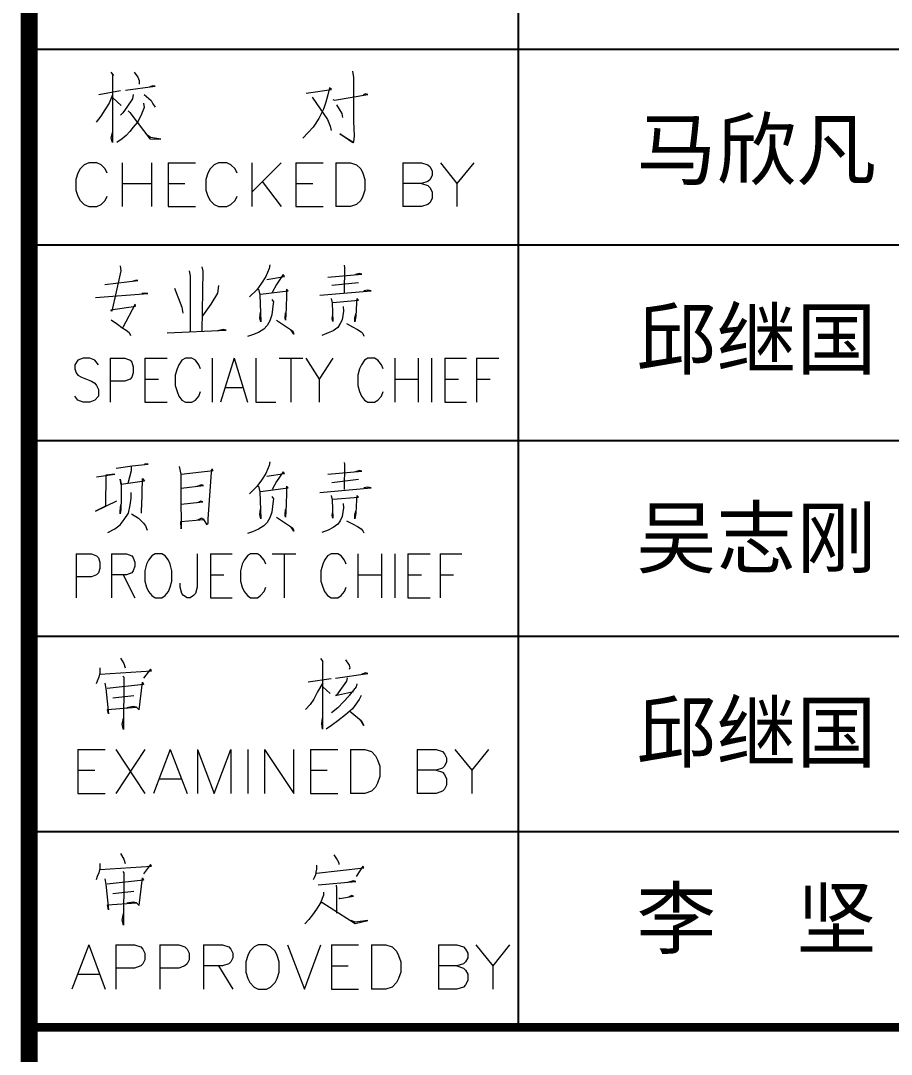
# Model space of a CAD drawing. Extents: x -809667 to 586099, y 3084146 to 3634412.
# Drawn here: x 381469.79 to 381487.54, y 3087115.82 to 3087136.9 of the extents above; entities that cross this region are included whole.
import ezdxf

# ---------------------------------------------------------------- set-up
doc = ezdxf.new("R2010")
doc.units = 0
doc.header["$LTSCALE"] = 0.5
doc.layers.get('0').update_dxf_attribs({"linetype": 'CONTINUOUS'})
doc.layers.add('PUB_TITLE', color=4, linetype='CONTINUOUS')
doc.styles.add('-宋体', font='', dxfattribs={"width": 0.6})
doc.styles.get('-宋体').set_extended_font_data('NSimSun')

# ---------------------------------------------------------------- blocks, each defined once
blk = doc.blocks.new('TQ11')
at = {"layer": 'PUB_TITLE'}
for p, q in [((1255168.7, -1148847.7), (1255168.7, -1156852.3)), ((1252309.9, -1151134.7), (1260886.2, -1151134.7)), ((1252309.9, -1152278.3), (1260886.2, -1152278.3)), ((1252309.9, -1153421.8), (1260886.2, -1153421.8)), ((1252309.9, -1154565.3), (1260886.2, -1154565.3)), ((1252309.9, -1155708.8), (1260886.2, -1155708.8)), ((1252309.9, -1155708.8), (1260886.2, -1155708.8)), ((1252309.9, -1156852.3), (1260886.2, -1156852.3))]:
    blk.add_line(p, q, dxfattribs=at)
for points, const_width in [([(1252309.9, -1083953.7), (1252309.9, -1166000.3)], 100.1), ([(1252309.9, -1148847.7), (1252309.9, -1166000.3)], 100.1), ([(1252309.9, -1156852.3), (1260886.2, -1156852.3)], 50)]:
    blk.add_lwpolyline(points, dxfattribs=dict(at, const_width=const_width))
blk.add_lwpolyline([(1252309.9, -1166000.3), (1260886.2, -1166000.3), (1260886.2, -1083953.7), (1252309.9, -1083953.7)], close=True, dxfattribs=at)
blk.add_lwpolyline([(1252309.9, -1148847.7), (1252309.9, -1166000.3), (1260886.2, -1166000.3), (1260886.2, -1148847.7)], dxfattribs=at)
at = {"layer": 'PUB_TITLE', "color": 140, "lineweight": 0}
for points in [[(1252786.5, -1151267.4), (1252802.6, -1151287.6), (1252796.6, -1151279.5), (1252796.6, -1151679.1), (1252788.5, -1151654.9), (1252796.6, -1151620.6)], [(1252923.7, -1151267.4), (1252943.9, -1151297.7), (1252952, -1151317.9), (1252952, -1151338)], [(1254199.1, -1151263.4), (1254205.1, -1151299.7), (1254205.1, -1151549.9), (1254205.1, -1151556), (1254209.2, -1151640.7), (1254205.1, -1151675), (1254201.1, -1151681.1), (1254126.4, -1151628.6), (1254201.1, -1151675)], [(1252843, -1151378.4), (1252715.8, -1151400.6)], [(1252873.3, -1151374.4), (1253046.8, -1151350.2), (1253032.7, -1151348.1), (1253014.5, -1151354.2)], [(1253928.7, -1151390.5), (1254076, -1151370.3), (1254065.9, -1151360.2), (1254055.8, -1151400.6), (1254043.7, -1151443), (1254029.6, -1151485.4), (1254003.3, -1151539.8), (1253973.1, -1151584.2), (1253969, -1151590.3), (1253940.8, -1151620.6), (1253908.5, -1151654.9)], [(1252796.6, -1151400.6), (1252776.4, -1151449), (1252752.2, -1151489.4), (1252728, -1151525.7), (1252701.7, -1151560)], [(1252798.6, -1151418.8), (1252847, -1151463.2)], [(1252917.6, -1151398.6), (1252913.6, -1151424.8), (1252881.3, -1151473.2), (1252857.1, -1151505.5), (1252843, -1151519.7)], [(1252982.2, -1151398.6), (1253022.6, -1151434.9), (1253032.7, -1151453.1), (1253046.8, -1151473.2)], [(1253963, -1151414.7), (1254053.8, -1151545.9), (1254069.9, -1151584.2), (1254074, -1151608.5)], [(1254084, -1151428.9), (1254094.1, -1151432.9), (1254289.9, -1151398.6), (1254275.8, -1151394.5), (1254261.6, -1151400.6)], [(1252978.2, -1151449), (1252982.2, -1151475.3), (1252962, -1151523.7), (1252941.9, -1151560), (1252917.6, -1151590.3), (1252897.5, -1151614.5), (1252877.3, -1151638.7), (1252853.1, -1151658.9), (1252822.8, -1151679.1)], [(1252887.4, -1151495.4), (1252897.5, -1151503.5), (1253014.5, -1151658.9), (1253079.1, -1151660.9), (1253018.5, -1151650.8), (1253002.4, -1151638.7)], [(1254106.2, -1151459.1), (1254136.5, -1151509.6), (1254140.5, -1151533.8)], [(1252766.3, -1151858.7), (1252754.2, -1151834.5), (1252730, -1151810.3), (1252705.8, -1151798.1), (1252657.3, -1151798.1), (1252631.1, -1151810.3), (1252606.9, -1151834.5), (1252594.8, -1151858.7), (1252582.7, -1151895), (1252582.7, -1151957.6), (1252594.8, -1151993.9), (1252606.9, -1152018.1), (1252631.1, -1152042.3), (1252657.3, -1152054.4), (1252705.8, -1152054.4), (1252730, -1152042.3), (1252754.2, -1152018.1), (1252766.3, -1151993.9)], [(1252853.1, -1151798.1), (1252853.1, -1152054.4)], [(1253024.6, -1151798.1), (1253024.6, -1152054.4)], [(1253121.5, -1151798.1), (1253121.5, -1152054.4)], [(1253121.5, -1151798.1), (1253280.9, -1151798.1)], [(1253525.1, -1151858.7), (1253513, -1151834.5), (1253488.7, -1151810.3), (1253464.5, -1151798.1), (1253416.1, -1151798.1), (1253391.9, -1151810.3), (1253367.7, -1151834.5), (1253353.5, -1151858.7), (1253341.4, -1151895), (1253341.4, -1151957.6), (1253353.5, -1151993.9), (1253367.7, -1152018.1), (1253391.9, -1152042.3), (1253416.1, -1152054.4), (1253464.5, -1152054.4), (1253488.7, -1152042.3), (1253513, -1152018.1), (1253525.1, -1151993.9)], [(1253611.8, -1151798.1), (1253611.8, -1152054.4)], [(1253783.4, -1151798.1), (1253611.8, -1151969.7)], [(1253868.1, -1151798.1), (1253868.1, -1152054.4)], [(1253868.1, -1151798.1), (1254027.5, -1151798.1)], [(1254102.2, -1151798.1), (1254102.2, -1152054.4)], [(1254102.2, -1151798.1), (1254187, -1151798.1), (1254223.3, -1151810.3), (1254247.5, -1151834.5), (1254259.6, -1151858.7), (1254271.7, -1151895), (1254271.7, -1151957.6), (1254259.6, -1151993.9), (1254247.5, -1152018.1), (1254223.3, -1152042.3), (1254187, -1152054.4), (1254102.2, -1152054.4)], [(1254493.7, -1151798.1), (1254493.7, -1152054.4)], [(1254493.7, -1151798.1), (1254602.7, -1151798.1), (1254641, -1151810.3), (1254653.1, -1151822.4), (1254665.2, -1151846.6), (1254665.2, -1151870.8), (1254653.1, -1151895), (1254641, -1151907.1), (1254602.7, -1151919.2), (1254493.7, -1151919.2)], [(1254713.7, -1151798.1), (1254810.5, -1151919.2), (1254810.5, -1152054.4)], [(1254909.4, -1151798.1), (1254810.5, -1151919.2)], [(1252853.1, -1151919.2), (1253024.6, -1151919.2)], [(1253121.5, -1151919.2), (1253220.3, -1151919.2)], [(1253672.4, -1151907.1), (1253783.4, -1152054.4)], [(1253868.1, -1151919.2), (1253967, -1151919.2)], [(1254602.7, -1151919.2), (1254641, -1151931.3), (1254653.1, -1151945.5), (1254665.2, -1151969.7), (1254665.2, -1152006), (1254653.1, -1152030.2), (1254641, -1152042.3), (1254602.7, -1152054.4), (1254493.7, -1152054.4)], [(1253121.5, -1152054.4), (1253280.9, -1152054.4)], [(1253868.1, -1152054.4), (1254027.5, -1152054.4)], [(1252841, -1152401.5), (1252845, -1152429.8), (1252818.8, -1152552.9), (1252792.5, -1152665.9), (1252786.5, -1152657.8), (1252931.8, -1152635.6), (1252929.8, -1152625.5), (1252857.1, -1152760.7)], [(1253319.2, -1152405.6), (1253325.3, -1152431.8), (1253319.2, -1152782.9)], [(1253716.8, -1152395.5), (1253712.7, -1152415.6), (1253692.6, -1152462.1), (1253668.3, -1152502.4), (1253640.1, -1152540.8), (1253597.7, -1152581.1)], [(1254150.6, -1152397.5), (1254152.7, -1152409.6), (1254150.6, -1152556.9)], [(1253244.6, -1152429.8), (1253250.6, -1152460), (1253250.6, -1152787)], [(1253698.6, -1152480.2), (1253801.5, -1152462.1), (1253793.5, -1152452), (1253755.1, -1152510.5), (1253730.9, -1152556.9)], [(1254055.8, -1152466.1), (1254253.6, -1152450), (1254241.4, -1152445.9), (1254217.2, -1152452)], [(1252752.2, -1152510.5), (1252943.9, -1152486.3), (1252931.8, -1152486.3), (1252911.6, -1152492.3)], [(1253416.1, -1152516.5), (1253410, -1152560.9), (1253371.7, -1152625.5), (1253323.3, -1152692.1)], [(1254235.4, -1152500.4), (1254078, -1152516.5)], [(1252697.7, -1152585.2), (1253002.4, -1152563), (1252986.3, -1152560.9), (1252968.1, -1152563)], [(1253159.8, -1152530.7), (1253202.2, -1152641.7), (1253208.2, -1152678)], [(1253650.2, -1152536.7), (1253658.2, -1152571), (1253664.3, -1152728.4), (1253658.2, -1152706.2), (1253662.3, -1152671.9)], [(1253662.3, -1152567), (1253823.7, -1152546.8), (1253813.6, -1152536.7), (1253813.6, -1152573.1), (1253811.6, -1152645.7), (1253807.6, -1152718.3), (1253805.6, -1152706.2), (1253807.6, -1152676)], [(1254009.4, -1152573.1), (1254308, -1152546.8), (1254289.9, -1152542.8), (1254265.7, -1152546.8)], [(1253728.9, -1152597.3), (1253736.9, -1152611.4), (1253734.9, -1152621.5), (1253728.9, -1152688.1), (1253716.8, -1152722.4), (1253700.6, -1152748.6), (1253680.4, -1152770.8), (1253650.2, -1152791), (1253615.9, -1152803.1), (1253585.6, -1152813.2)], [(1254144.6, -1152637.6), (1254146.6, -1152665.9), (1254138.5, -1152716.3), (1254128.4, -1152738.5), (1254114.3, -1152760.7), (1254086.1, -1152780.9), (1254057.8, -1152793), (1254019.5, -1152807.1)], [(1254074, -1152591.2), (1254080, -1152617.4), (1254084, -1152726.4), (1254080, -1152708.3), (1254084, -1152686.1)], [(1254084, -1152615.4), (1254235.4, -1152601.3), (1254225.3, -1152591.2), (1254223.3, -1152617.4), (1254219.2, -1152696.1), (1254213.2, -1152728.4), (1254213.2, -1152706.2), (1254219.2, -1152682)], [(1252788.5, -1152716.3), (1252826.8, -1152742.6), (1252851.1, -1152760.7), (1252877.3, -1152776.9), (1252893.4, -1152791), (1252901.5, -1152807.1)], [(1253755.1, -1152718.3), (1253813.6, -1152756.7), (1253837.8, -1152772.8), (1253850, -1152782.9), (1253856, -1152801.1), (1253841.9, -1152776.9)], [(1254164.8, -1152738.5), (1254199.1, -1152756.7), (1254229.3, -1152772.8), (1254249.5, -1152787), (1254259.6, -1152797), (1254265.7, -1152811.2)], [(1253115.4, -1152793), (1253460.5, -1152776.9), (1253444.3, -1152772.8), (1253410, -1152780.9)], [(1252713.8, -1152978.7), (1252693.7, -1152952.4), (1252663.4, -1152940.3), (1252625, -1152940.3), (1252594.8, -1152952.4), (1252576.6, -1152978.7), (1252576.6, -1153002.9), (1252584.7, -1153027.1), (1252594.8, -1153039.2), (1252614.9, -1153051.3), (1252673.5, -1153075.5), (1252693.7, -1153087.6), (1252703.7, -1153099.7), (1252713.8, -1153124), (1252713.8, -1153162.3), (1252693.7, -1153186.5), (1252663.4, -1153198.6), (1252625, -1153198.6), (1252594.8, -1153186.5), (1252576.6, -1153162.3)], [(1252782.4, -1152940.3), (1252782.4, -1153198.6)], [(1252782.4, -1152940.3), (1252869.2, -1152940.3), (1252899.5, -1152952.4), (1252909.6, -1152964.5), (1252917.6, -1152990.8), (1252917.6, -1153027.1), (1252909.6, -1153051.3), (1252899.5, -1153063.4), (1252869.2, -1153075.5), (1252782.4, -1153075.5)], [(1252986.3, -1152940.3), (1252986.3, -1153198.6)], [(1252986.3, -1152940.3), (1253115.4, -1152940.3)], [(1253311.2, -1153002.9), (1253301.1, -1152978.7), (1253280.9, -1152952.4), (1253260.7, -1152940.3), (1253222.4, -1152940.3), (1253202.2, -1152952.4), (1253184, -1152978.7), (1253173.9, -1153002.9), (1253163.8, -1153039.2), (1253163.8, -1153099.7), (1253173.9, -1153136.1), (1253184, -1153162.3), (1253202.2, -1153186.5), (1253222.4, -1153198.6), (1253260.7, -1153198.6), (1253280.9, -1153186.5), (1253301.1, -1153162.3), (1253311.2, -1153136.1)], [(1253379.8, -1152940.3), (1253379.8, -1153198.6)], [(1253506.9, -1152940.3), (1253428.2, -1153198.6)], [(1253506.9, -1152940.3), (1253585.6, -1153198.6)], [(1253634, -1152940.3), (1253634, -1153198.6), (1253751.1, -1153198.6)], [(1253771.3, -1152940.3), (1253908.5, -1152940.3)], [(1253839.9, -1152940.3), (1253839.9, -1153198.6)], [(1253926.6, -1152940.3), (1254005.3, -1153063.4), (1254005.3, -1153198.6)], [(1254084, -1152940.3), (1254005.3, -1153063.4)], [(1254378.7, -1153002.9), (1254368.6, -1152978.7), (1254348.4, -1152952.4), (1254328.2, -1152940.3), (1254289.9, -1152940.3), (1254269.7, -1152952.4), (1254251.5, -1152978.7), (1254241.4, -1153002.9), (1254231.4, -1153039.2), (1254231.4, -1153099.7), (1254241.4, -1153136.1), (1254251.5, -1153162.3), (1254269.7, -1153186.5), (1254289.9, -1153198.6), (1254328.2, -1153198.6), (1254348.4, -1153186.5), (1254368.6, -1153162.3), (1254378.7, -1153136.1)], [(1254447.3, -1152940.3), (1254447.3, -1153198.6)], [(1254584.5, -1152940.3), (1254584.5, -1153198.6)], [(1254661.2, -1152940.3), (1254661.2, -1153198.6)], [(1254739.9, -1152940.3), (1254739.9, -1153198.6)], [(1254739.9, -1152940.3), (1254867, -1152940.3)], [(1254925.5, -1152940.3), (1254925.5, -1153198.6)], [(1254925.5, -1152940.3), (1255054.7, -1152940.3)], [(1252986.3, -1153063.4), (1253065, -1153063.4)], [(1254447.3, -1153063.4), (1254584.5, -1153063.4)], [(1254739.9, -1153063.4), (1254818.6, -1153063.4)], [(1254925.5, -1153063.4), (1255004.2, -1153063.4)], [(1253456.4, -1153111.9), (1253555.3, -1153111.9)], [(1252986.3, -1153198.6), (1253115.4, -1153198.6)], [(1254739.9, -1153198.6), (1254867, -1153198.6)], [(1253716.8, -1153545.7), (1253712.7, -1153567.9), (1253692.6, -1153614.3), (1253668.3, -1153654.7), (1253640.1, -1153691), (1253597.7, -1153733.4)], [(1254150.6, -1153549.8), (1254152.7, -1153559.8), (1254150.6, -1153709.2)], [(1252818.8, -1153584.1), (1252911.6, -1153569.9), (1253004.4, -1153559.8), (1252998.4, -1153557.8), (1252984.2, -1153559.8)], [(1252887.4, -1153670.8), (1252907.6, -1153598.2), (1252907.6, -1153574)], [(1253186, -1153574), (1253196.1, -1153618.4), (1253196.1, -1153783.8), (1253198.1, -1153894.8), (1253198.1, -1153939.2), (1253196.1, -1153894.8), (1253331.3, -1153884.7), (1253317.2, -1153876.7), (1253293, -1153886.8)], [(1253198.1, -1153618.4), (1253385.8, -1153598.2), (1253377.7, -1153588.1), (1253373.7, -1153608.3), (1253353.5, -1153880.7), (1253353.5, -1153904.9), (1253349.5, -1153915), (1253329.3, -1153880.7)], [(1253698.6, -1153630.5), (1253801.5, -1153614.3), (1253793.5, -1153604.2), (1253755.1, -1153660.7), (1253730.9, -1153709.2)], [(1254055.8, -1153618.4), (1254253.6, -1153600.2), (1254241.4, -1153598.2), (1254217.2, -1153604.2)], [(1252703.7, -1153634.5), (1252810.7, -1153618.4), (1252758.2, -1153624.4), (1252756.2, -1153806), (1252697.7, -1153834.3), (1252822.8, -1153773.8)], [(1252966.1, -1153846.4), (1252966.1, -1153816.1), (1252968.1, -1153810.1), (1252972.1, -1153644.6), (1252984.2, -1153658.7), (1252847, -1153678.9), (1252841, -1153648.6), (1252847, -1153674.9), (1252847, -1153763.7), (1252845, -1153826.2), (1252841, -1153850.4), (1252841, -1153834.3), (1252845, -1153796)], [(1254235.4, -1153650.7), (1254078, -1153668.8)], [(1252770.3, -1153959.4), (1252810.7, -1153939.2), (1252841, -1153915), (1252865.2, -1153884.7), (1252889.4, -1153846.4), (1252899.5, -1153800), (1252905.5, -1153759.6), (1252905.5, -1153725.3)], [(1253198.1, -1153701.1), (1253329.3, -1153685), (1253317.2, -1153680.9), (1253289, -1153691)], [(1253650.2, -1153689), (1253658.2, -1153721.3), (1253664.3, -1153880.7), (1253658.2, -1153856.5), (1253662.3, -1153824.2)], [(1253662.3, -1153719.3), (1253823.7, -1153699.1), (1253813.6, -1153689), (1253813.6, -1153725.3), (1253811.6, -1153796), (1253807.6, -1153870.6), (1253805.6, -1153856.5), (1253807.6, -1153826.2)], [(1254009.4, -1153725.3), (1254308, -1153699.1), (1254289.9, -1153695.1), (1254265.7, -1153699.1)], [(1253198.1, -1153793.9), (1253325.3, -1153779.8), (1253313.2, -1153775.8), (1253293, -1153785.9)], [(1253728.9, -1153749.5), (1253736.9, -1153763.7), (1253734.9, -1153773.8), (1253728.9, -1153840.3), (1253716.8, -1153874.7), (1253700.6, -1153900.9), (1253680.4, -1153921.1), (1253650.2, -1153941.2), (1253615.9, -1153955.4), (1253585.6, -1153965.5)], [(1254144.6, -1153789.9), (1254146.6, -1153816.1), (1254138.5, -1153866.6), (1254128.4, -1153890.8), (1254114.3, -1153911), (1254086.1, -1153931.2), (1254057.8, -1153945.3), (1254019.5, -1153959.4)], [(1254074, -1153743.5), (1254080, -1153769.7), (1254084, -1153876.7), (1254080, -1153860.5), (1254084, -1153836.3)], [(1254084, -1153765.7), (1254235.4, -1153753.6), (1254225.3, -1153743.5), (1254223.3, -1153769.7), (1254219.2, -1153846.4), (1254213.2, -1153880.7), (1254213.2, -1153856.5), (1254219.2, -1153834.3)], [(1252907.6, -1153850.4), (1252947.9, -1153876.7), (1252978.2, -1153904.9), (1252990.3, -1153921.1), (1252998.4, -1153945.3)], [(1253755.1, -1153870.6), (1253813.6, -1153909), (1253837.8, -1153925.1), (1253850, -1153935.2), (1253856, -1153951.3), (1253841.9, -1153929.1)], [(1254164.8, -1153890.8), (1254199.1, -1153909), (1254229.3, -1153925.1), (1254249.5, -1153939.2), (1254259.6, -1153949.3), (1254265.7, -1153961.4)], [(1252584.7, -1154084.5), (1252584.7, -1154340.8)], [(1252584.7, -1154084.5), (1252673.5, -1154084.5), (1252703.7, -1154096.6), (1252713.8, -1154108.7), (1252721.9, -1154133), (1252721.9, -1154169.3), (1252713.8, -1154195.5), (1252703.7, -1154207.6), (1252673.5, -1154219.7), (1252584.7, -1154219.7)], [(1252790.5, -1154084.5), (1252790.5, -1154340.8)], [(1252790.5, -1154084.5), (1252879.3, -1154084.5), (1252909.6, -1154096.6), (1252917.6, -1154108.7), (1252927.7, -1154133), (1252927.7, -1154157.2), (1252917.6, -1154183.4), (1252909.6, -1154195.5), (1252879.3, -1154207.6), (1252790.5, -1154207.6)], [(1253291, -1154084.5), (1253291, -1154280.3), (1253280.9, -1154316.6), (1253270.8, -1154328.7), (1253250.6, -1154340.8), (1253232.5, -1154340.8), (1253212.3, -1154328.7), (1253202.2, -1154316.6), (1253192.1, -1154280.3), (1253192.1, -1154256.1)], [(1253369.7, -1154084.5), (1253369.7, -1154340.8)], [(1253369.7, -1154084.5), (1253496.8, -1154084.5)], [(1253692.6, -1154145.1), (1253682.5, -1154120.8), (1253662.3, -1154096.6), (1253644.1, -1154084.5), (1253603.8, -1154084.5), (1253585.6, -1154096.6), (1253565.4, -1154120.8), (1253555.3, -1154145.1), (1253545.2, -1154183.4), (1253545.2, -1154243.9), (1253555.3, -1154280.3), (1253565.4, -1154304.5), (1253585.6, -1154328.7), (1253603.8, -1154340.8), (1253644.1, -1154340.8), (1253662.3, -1154328.7), (1253682.5, -1154304.5), (1253692.6, -1154280.3)], [(1253730.9, -1154084.5), (1253868.1, -1154084.5)], [(1253799.5, -1154084.5), (1253799.5, -1154340.8)], [(1254162.7, -1154145.1), (1254152.7, -1154120.8), (1254132.5, -1154096.6), (1254114.3, -1154084.5), (1254074, -1154084.5), (1254053.8, -1154096.6), (1254035.6, -1154120.8), (1254025.5, -1154145.1), (1254015.4, -1154183.4), (1254015.4, -1154243.9), (1254025.5, -1154280.3), (1254035.6, -1154304.5), (1254053.8, -1154328.7), (1254074, -1154340.8), (1254114.3, -1154340.8), (1254132.5, -1154328.7), (1254152.7, -1154304.5), (1254162.7, -1154280.3)], [(1254231.4, -1154084.5), (1254231.4, -1154340.8)], [(1254368.6, -1154084.5), (1254368.6, -1154340.8)], [(1254447.3, -1154084.5), (1254447.3, -1154340.8)], [(1254524, -1154084.5), (1254524, -1154340.8)], [(1254524, -1154084.5), (1254653.1, -1154084.5)], [(1254711.6, -1154084.5), (1254711.6, -1154340.8)], [(1254711.6, -1154084.5), (1254838.8, -1154084.5)], [(1252859.1, -1154207.6), (1252927.7, -1154340.8)], [(1253369.7, -1154207.6), (1253448.4, -1154207.6)], [(1254231.4, -1154207.6), (1254368.6, -1154207.6)], [(1254524, -1154207.6), (1254602.7, -1154207.6)], [(1254711.6, -1154207.6), (1254790.3, -1154207.6)], [(1253369.7, -1154340.8), (1253496.8, -1154340.8)], [(1254524, -1154340.8), (1254653.1, -1154340.8)], [(1252843, -1154694), (1252863.2, -1154726.2), (1252871.2, -1154750.5)], [(1254013.4, -1154696), (1254025.5, -1154714.1), (1254023.5, -1154710.1), (1254023.5, -1155109.7), (1254019.5, -1155077.4), (1254023.5, -1155045.1)], [(1254158.7, -1154704), (1254180.9, -1154736.3), (1254184.9, -1154750.5), (1254180.9, -1154760.5)], [(1252721.9, -1154750.5), (1252721.9, -1154780.7), (1252715.8, -1154804.9), (1252707.8, -1154829.2), (1252701.7, -1154845.3)], [(1252721.9, -1154788.8), (1253024.6, -1154768.6), (1253018.5, -1154758.5), (1252978.2, -1154811)], [(1252857.1, -1154798.9), (1252863.2, -1154804.9), (1252861.1, -1155111.7), (1252853.1, -1155081.4), (1252861.1, -1155045.1)], [(1254074, -1154815), (1253940.8, -1154835.2)], [(1254100.2, -1154811), (1254289.9, -1154784.8), (1254275.8, -1154780.7), (1254249.5, -1154790.8)], [(1254168.8, -1154809), (1254164.8, -1154829.2), (1254106.2, -1154909.9), (1254100.2, -1154911.9), (1254205.1, -1154889.7)], [(1252752.2, -1154841.3), (1252758.2, -1154871.5), (1252772.4, -1155020.9), (1252768.3, -1154994.6), (1252937.8, -1154980.5), (1252917.6, -1154976.5), (1252881.3, -1154984.5)], [(1252937.8, -1154980.5), (1252952, -1154996.7), (1252972.1, -1154835.2), (1252978.2, -1154849.3), (1252766.3, -1154871.5)], [(1254025.5, -1154839.2), (1253995.3, -1154891.7), (1253973.1, -1154934.1), (1253952.9, -1154964.4), (1253924.6, -1154994.6)], [(1254025.5, -1154861.4), (1254069.9, -1154901.8)], [(1254225.3, -1154845.3), (1254221.3, -1154861.4), (1254180.9, -1154911.9), (1254178.9, -1154915.9), (1254146.6, -1154950.2), (1254114.3, -1154984.5), (1254076, -1155014.8)], [(1252798.6, -1154926), (1252921.7, -1154911.9)], [(1254249.5, -1154911.9), (1254239.4, -1154936.1), (1254199.1, -1154990.6), (1254158.7, -1155024.9), (1254114.3, -1155061.2), (1254076, -1155087.5), (1254045.7, -1155109.7)], [(1254184.9, -1155004.7), (1254251.5, -1155061.2), (1254265.7, -1155087.5), (1254245.5, -1155055.2)], [(1252594.8, -1155228.7), (1252594.8, -1155485)], [(1252594.8, -1155228.7), (1252754.2, -1155228.7)], [(1252816.7, -1155228.7), (1252986.3, -1155485)], [(1252986.3, -1155228.7), (1252816.7, -1155485)], [(1253133.6, -1155228.7), (1253036.7, -1155485)], [(1253133.6, -1155228.7), (1253232.5, -1155485)], [(1253293, -1155228.7), (1253293, -1155485)], [(1253293, -1155228.7), (1253391.9, -1155485), (1253488.7, -1155228.7), (1253488.7, -1155485)], [(1253587.6, -1155228.7), (1253587.6, -1155485)], [(1253684.5, -1155228.7), (1253684.5, -1155485)], [(1253684.5, -1155228.7), (1253856, -1155485), (1253856, -1155228.7)], [(1253954.9, -1155228.7), (1253954.9, -1155485)], [(1253954.9, -1155228.7), (1254114.3, -1155228.7)], [(1254187, -1155228.7), (1254187, -1155485)], [(1254187, -1155228.7), (1254271.7, -1155228.7), (1254310.1, -1155240.8), (1254334.3, -1155265), (1254346.4, -1155289.3), (1254358.5, -1155325.6), (1254358.5, -1155386.1), (1254346.4, -1155424.5), (1254334.3, -1155448.7), (1254310.1, -1155472.9), (1254271.7, -1155485), (1254187, -1155485)], [(1254578.4, -1155228.7), (1254578.4, -1155485)], [(1254578.4, -1155228.7), (1254689.4, -1155228.7), (1254725.8, -1155240.8), (1254737.9, -1155252.9), (1254750, -1155277.2), (1254750, -1155301.4), (1254737.9, -1155325.6), (1254725.8, -1155337.7), (1254689.4, -1155349.8), (1254578.4, -1155349.8)], [(1254798.4, -1155228.7), (1254897.3, -1155349.8), (1254897.3, -1155485)], [(1254994.2, -1155228.7), (1254897.3, -1155349.8)], [(1252594.8, -1155349.8), (1252693.7, -1155349.8)], [(1253954.9, -1155349.8), (1254051.8, -1155349.8)], [(1254689.4, -1155349.8), (1254725.8, -1155361.9), (1254737.9, -1155374), (1254750, -1155400.2), (1254750, -1155436.6), (1254737.9, -1155460.8), (1254725.8, -1155472.9), (1254689.4, -1155485), (1254578.4, -1155485)], [(1253073, -1155400.2), (1253196.1, -1155400.2)], [(1252594.8, -1155485), (1252754.2, -1155485)], [(1253954.9, -1155485), (1254114.3, -1155485)], [(1252843, -1155836.1), (1252863.2, -1155870.4), (1252871.2, -1155894.7)], [(1254090.1, -1155844.2), (1254110.3, -1155874.5), (1254120.4, -1155890.6), (1254120.4, -1155900.7)], [(1252721.9, -1155894.7), (1252721.9, -1155924.9), (1252715.8, -1155949.1), (1252707.8, -1155971.3), (1252701.7, -1155989.5)], [(1252721.9, -1155931), (1253024.6, -1155910.8), (1253018.5, -1155900.7), (1252978.2, -1155955.2)], [(1253989.2, -1155904.7), (1253989.2, -1155929), (1253985.2, -1155945.1), (1253983.1, -1155961.2), (1253975.1, -1155979.4), (1253969, -1155989.5)], [(1253989.2, -1155951.2), (1254265.7, -1155920.9), (1254259.6, -1155910.8), (1254221.3, -1155971.3)], [(1252857.1, -1155941.1), (1252863.2, -1155949.1), (1252861.1, -1156255.9), (1252853.1, -1156225.6), (1252861.1, -1156187.3)], [(1252752.2, -1155985.5), (1252758.2, -1156015.7), (1252772.4, -1156165.1), (1252768.3, -1156136.8), (1252937.8, -1156124.7), (1252917.6, -1156120.7), (1252881.3, -1156126.7)], [(1252937.8, -1156124.7), (1252952, -1156140.8), (1252972.1, -1155979.4), (1252978.2, -1155991.5), (1252766.3, -1156015.7)], [(1253999.3, -1156019.8), (1254219.2, -1155999.6), (1254205.1, -1155995.6), (1254170.8, -1156005.6)], [(1254104.2, -1156021.8), (1254106.2, -1156040), (1254106.2, -1156185.2)], [(1252798.6, -1156070.2), (1252921.7, -1156056.1)], [(1254029.6, -1156062.1), (1254029.6, -1156080.3), (1254013.4, -1156124.7), (1253989.2, -1156161), (1253965, -1156195.3), (1253944.8, -1156221.6), (1253920.6, -1156247.8)], [(1254120.4, -1156096.5), (1254126.4, -1156100.5), (1254205.1, -1156086.4), (1254195, -1156082.3), (1254178.9, -1156090.4)], [(1254015.4, -1156124.7), (1254019.5, -1156120.7), (1254215.2, -1156245.8), (1254289.9, -1156227.6), (1254215.2, -1156237.7), (1254191, -1156227.6)], [(1252657.3, -1156370.9), (1252558.4, -1156629.2)], [(1252657.3, -1156370.9), (1252754.2, -1156629.2)], [(1252816.7, -1156370.9), (1252816.7, -1156629.2)], [(1252816.7, -1156370.9), (1252925.7, -1156370.9), (1252962, -1156383), (1252974.2, -1156395.1), (1252986.3, -1156419.3), (1252986.3, -1156457.7), (1252974.2, -1156481.9), (1252962, -1156494), (1252925.7, -1156506.1), (1252816.7, -1156506.1)], [(1253073, -1156370.9), (1253073, -1156629.2)], [(1253073, -1156370.9), (1253184, -1156370.9), (1253220.3, -1156383), (1253232.5, -1156395.1), (1253244.6, -1156419.3), (1253244.6, -1156457.7), (1253232.5, -1156481.9), (1253220.3, -1156494), (1253184, -1156506.1), (1253073, -1156506.1)], [(1253329.3, -1156370.9), (1253329.3, -1156629.2)], [(1253329.3, -1156370.9), (1253440.3, -1156370.9), (1253476.6, -1156383), (1253488.7, -1156395.1), (1253500.8, -1156419.3), (1253500.8, -1156445.6), (1253488.7, -1156469.8), (1253476.6, -1156481.9), (1253440.3, -1156494), (1253329.3, -1156494)], [(1253819.7, -1156370.9), (1253918.6, -1156629.2), (1254015.4, -1156370.9)], [(1254076, -1156370.9), (1254076, -1156629.2)], [(1254076, -1156370.9), (1254235.4, -1156370.9)], [(1254310.1, -1156370.9), (1254310.1, -1156629.2)], [(1254310.1, -1156370.9), (1254394.8, -1156370.9), (1254431.1, -1156383), (1254457.4, -1156407.2), (1254469.5, -1156433.5), (1254481.6, -1156469.8), (1254481.6, -1156530.3), (1254469.5, -1156566.6), (1254457.4, -1156590.9), (1254431.1, -1156617.1), (1254394.8, -1156629.2), (1254310.1, -1156629.2)], [(1254701.5, -1156370.9), (1254701.5, -1156629.2)], [(1254701.5, -1156370.9), (1254810.5, -1156370.9), (1254848.9, -1156383), (1254861, -1156395.1), (1254873.1, -1156419.3), (1254873.1, -1156445.6), (1254861, -1156469.8), (1254848.9, -1156481.9), (1254810.5, -1156494), (1254701.5, -1156494)], [(1254921.5, -1156370.9), (1255020.4, -1156494), (1255020.4, -1156629.2)], [(1255117.3, -1156370.9), (1255020.4, -1156494)], [(1253416.1, -1156494), (1253500.8, -1156629.2)], [(1254076, -1156494), (1254174.9, -1156494)], [(1254810.5, -1156494), (1254848.9, -1156506.1), (1254861, -1156518.2), (1254873.1, -1156542.4), (1254873.1, -1156578.8), (1254861, -1156605), (1254848.9, -1156617.1), (1254810.5, -1156629.2), (1254701.5, -1156629.2)], [(1252594.8, -1156542.4), (1252717.9, -1156542.4)], [(1254076, -1156629.2), (1254235.4, -1156629.2)]]:
    blk.add_lwpolyline(points, dxfattribs=at)
for points in [[(1253046.8, -1154084.5), (1253026.6, -1154096.6), (1253006.4, -1154120.8), (1252996.3, -1154145.1), (1252986.3, -1154183.4), (1252986.3, -1154243.9), (1252996.3, -1154280.3), (1253006.4, -1154304.5), (1253026.6, -1154328.7), (1253046.8, -1154340.8), (1253085.1, -1154340.8), (1253105.3, -1154328.7), (1253123.5, -1154304.5), (1253133.6, -1154280.3), (1253143.7, -1154243.9), (1253143.7, -1154183.4), (1253133.6, -1154145.1), (1253123.5, -1154120.8), (1253105.3, -1154096.6), (1253085.1, -1154084.5), (1253046.8, -1154084.5)], [(1253648.2, -1156370.9), (1253623.9, -1156383), (1253599.7, -1156407.2), (1253587.6, -1156433.5), (1253575.5, -1156469.8), (1253575.5, -1156530.3), (1253587.6, -1156566.6), (1253599.7, -1156590.9), (1253623.9, -1156617.1), (1253648.2, -1156629.2), (1253696.6, -1156629.2), (1253720.8, -1156617.1), (1253747, -1156590.9), (1253759.1, -1156566.6), (1253771.3, -1156530.3), (1253771.3, -1156469.8), (1253759.1, -1156433.5), (1253747, -1156407.2), (1253720.8, -1156383), (1253696.6, -1156370.9), (1253648.2, -1156370.9)]]:
    blk.add_lwpolyline(points, close=True, dxfattribs=at)
at = {"layer": 'PUB_TITLE', "color": 7, "style": '-宋体', "width": 1.000002}
for s, p in [('马欣凡', (1255859.2, -1151890.8)), ('邱继国', (1255859.2, -1152998.7)), ('吴志刚', (1255859.2, -1154161.5)), ('邱继国', (1255859.2, -1155296.9)), ('李  坚', (1255859.2, -1156387.5))]:
    blk.add_text(s, height=343.05, dxfattribs=at).set_placement(p)

msp = doc.modelspace()

# ---------------------------------------------------------------- block references
at = {"xscale": 0.003488000000000001, "yscale": 0.003488000000000001, "zscale": 0.003488000000000001}
msp.add_blockref('TQ11', (377101.906, 3091151.476), dxfattribs=at)

doc.saveas('drawing.dxf')
